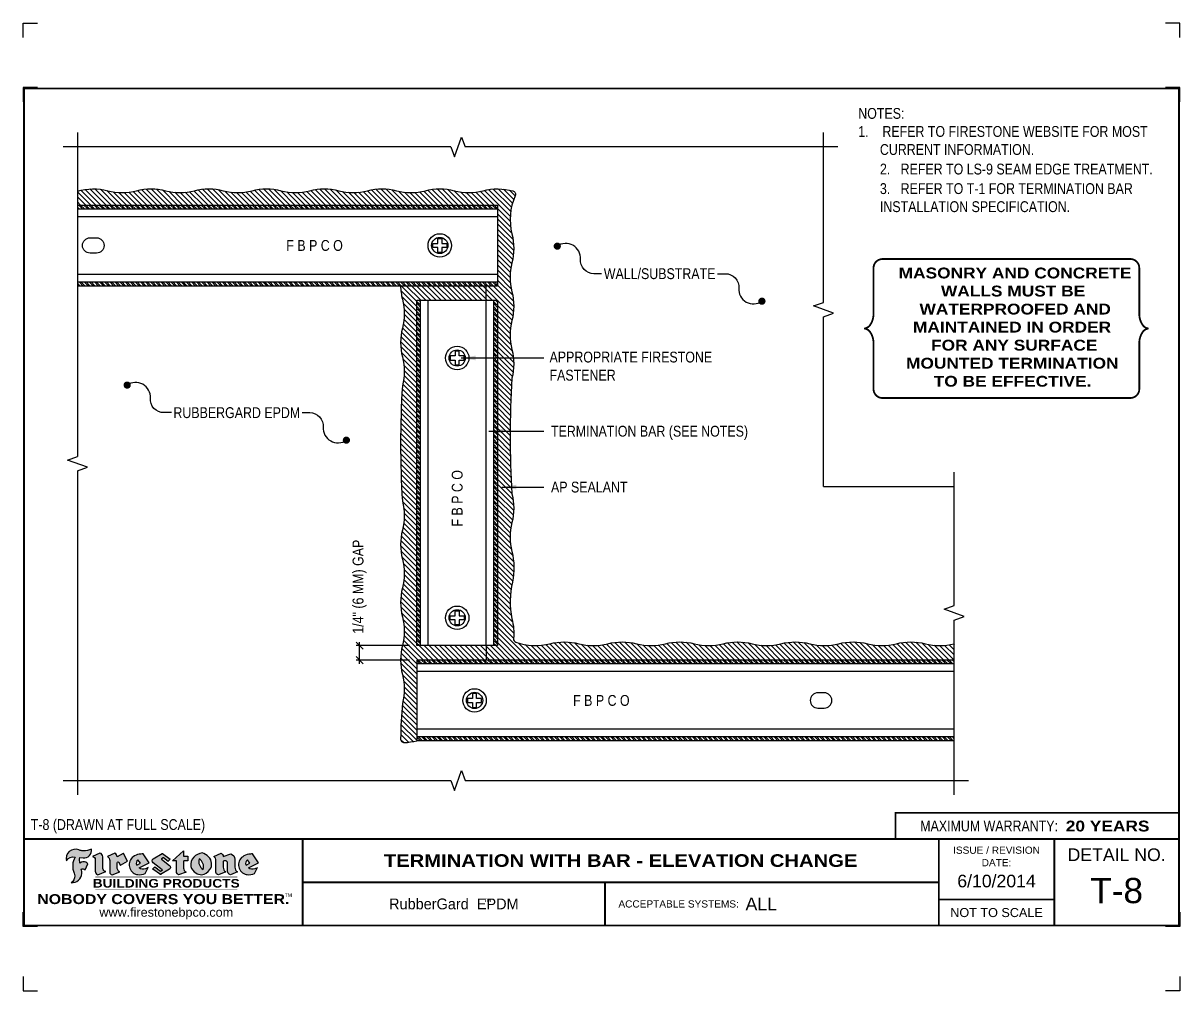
# Model space of a CAD drawing. Header units: inches. Extents: x 299.4 to 319.5, y -59.6 to -42.8.
import ezdxf
from ezdxf.enums import TextEntityAlignment as Align

# ---------------------------------------------------------------- set-up
doc = ezdxf.new("R2010")
doc.units = ezdxf.units.IN
doc.header["$MEASUREMENT"] = 0
doc.layers.get('0').update_dxf_attribs({"linetype": 'CONTINUOUS'})
doc.layers.get('DEFPOINTS').update_dxf_attribs({"linetype": 'CONTINUOUS'})
for name, color, linetype in [('FSBP-ACCESSORY-FIRESTONE', 7, 'CONTINUOUS'), ('FSBP-ANNO-NOTE', 7, 'CONTINUOUS'), ('FSBP-MEMBRANE', 7, 'CONTINUOUS'), ('FSBP-SEALANTS', 1, 'CONTINUOUS'), ('FSBP-TTLB', 7, 'CONTINUOUS'), ('FSBP-TTLB-BORDER', 7, 'CONTINUOUS'), ('FSBP-TTLB-TEXT', 7, 'CONTINUOUS')]:
    doc.layers.add(name, color=color, linetype=linetype)
doc.styles.add('FSBP_ARIAL', font='arial.ttf')
doc.styles.add('FSBP_ARIAL_BOLD', font='')
doc.styles.add('FSBP_ARIAL_NAR', font='ARIALN.TTF')
doc.styles.add('FSBP_BANKGOTHIC', font='bgothm.ttf')
doc.styles.get('FSBP_ARIAL_BOLD').set_extended_font_data('Arial Black')
doc.dimstyles.new('FSBP-DIM', dxfattribs={"dimtxt": 0.1875, "dimasz": 0.125, "dimexe": 0.0625, "dimexo": 0.125, "dimgap": 0.125, "dimtad": 0, "dimdec": 0, "dimzin": 1, "dimdsep": 46, "dimlunit": 4, "dimtxsty": 'FSBP_ARIAL_NAR', "dimblk": 'OBLIQUE', "dimcen": 0.09375, "dimdle": 0.0625, "dimclrd": 256, "dimclre": 256, "dimclrt": 256, "dimadec": 0, "dimazin": 0, "dimtfac": 1, "dimtdec": 0, "dimtmove": 1, "dimatfit": 3, "dimfxl": 1, "dimtolj": 1, "dimtzin": 0, "dimlwd": -1, "dimlwe": -1, "dimarcsym": 0})
doc.dimstyles.new('FSBP-LEADER', dxfattribs={"dimtxt": 0.1875, "dimasz": 0.25, "dimexe": 0.0625, "dimexo": 0.125, "dimgap": 0.125, "dimtad": 0, "dimtih": 1, "dimtoh": 1, "dimdec": 4, "dimzin": 0, "dimdsep": 46, "dimlunit": 4, "dimtxsty": 'FSBP_ARIAL_NAR', "dimcen": 0.09375, "dimclrd": 256, "dimclre": 256, "dimclrt": 256, "dimadec": 0, "dimazin": 0, "dimtfac": 1, "dimtdec": 4, "dimtofl": 0, "dimtmove": 0, "dimatfit": 3, "dimfxl": 1, "dimtolj": 1, "dimtzin": 0, "dimlwd": -1, "dimlwe": -1, "dimarcsym": 0})
pattern_1 = [(135, (-5.684341886080801e-14, -35.47051604416727), (-0.04419417382415922, -0.04419417382415922), []), (135, (-0.03125000000005684, -35.47051604416727), (-0.04419417382415922, -0.04419417382415922), [])]

# ---------------------------------------------------------------- blocks, each defined once
blk = doc.blocks.new('TTLB-EPDM_1')
at = {"layer": 'FSBP-TTLB-TEXT'}
h = blk.add_hatch(color=1, dxfattribs=at)
edge = h.paths.add_edge_path()
edge.add_arc((1.037309769669573, -0.1982514792917306), 0.1319107607348553, 264.0410451462098, 370.3106169565175)
edge.add_arc((1.027551646585694, 0.1214293576525799), 0.3273056962876235, 270.05058356628535, 295.23459397187514, ccw=False)
edge.add_arc((1.022801957313345, -0.06680179986895154), 0.1391656561713503, 249.3281275763668, 272.0749124149863, ccw=False)
edge.add_line((0.9736743133014443, -0.1970076156048179), (0.9474927838574558, -0.1852745150568325))
edge.add_arc((0.8939498971398288, -0.3394262635682071), 0.1631857907024099, 70.84590087378872, 194.3325259843273)
edge.add_arc((0.8444260109029493, -0.4259936440910768), 0.1179914261095279, 70.96950098067128, 156.9641407594482, ccw=False)
edge.add_arc((1.153141409296894, -0.4684497516079468), 0.3110405457095052, 150.3231137483159, 203.2084295854517)
edge.add_arc((0.7562495500622943, -0.6412608153899899), 0.1218587156617311, 0.8849157075190988, 24.34668939894999, ccw=False)
edge.add_arc((0.7493781665697374, -0.6475258110744375), 0.1289731377238325, -58.36655102076742, 3.6216782311386737, ccw=False)
edge.add_arc((0.8256699029544474, -0.5792158350996106), 0.1783301886510354, 267.2205474105585, 354.1381621173521)
edge.add_arc((0.7903121048625305, -0.6011409294291745), 0.212787892960859, 0.9996158580669322, 21.00503380861244)
edge.add_arc((1.01880712263941, -0.5666691048185161), 0.05136395668415847, 40.82117713173261, 125.52727787225791, ccw=False)
edge.add_line((1.057676976260041, -0.5330924682126437), (1.102776947655911, -0.4308018311949837))
edge.add_arc((1.040858222524664, -0.4699705673995949), 0.07326744446031509, 32.31675181867256, 66.31481236598174)
edge.add_arc((1.032262518825329, -0.5063316993097662), 0.1102246948011782, 69.8179132332389, 125.254734720681)
edge.add_arc((1.127708877207287, -0.368959353531244), 0.1659710644737306, 164.1569669952081, 196.5811013160487, ccw=False)
edge.add_line((0.9680425188342383, -0.3236487780942383), (1.023615334387159, -0.3294494641845773))
h = blk.add_hatch(color=1, dxfattribs=at)
edge = h.paths.add_edge_path()
edge.add_line((1.275239419159561, -0.6223407783464694), (1.415345367376062, -0.5660418822574371))
edge.add_arc((1.421019305783958, -0.5090099247487757), 0.05731350411836949, 181.9717871001989, 264.31851000495806, ccw=False)
edge.add_line((1.363739737527226, -0.5109819325197265), (1.363412352251203, -0.3102363679013962))
edge.add_arc((1.294263659668751, -0.3103491388303989), 0.06914878453844908, 0.0934405599591014, 72.42834396969012)
edge.add_line((1.315139561173908, -0.2444268274366692), (1.186839444240604, -0.3024209471341379))
edge.add_arc((1.175246268095289, -0.3585110609420917), 0.05727567197445628, -0.017399788185912257, 78.322067691347, ccw=False)
edge.add_line((1.232521937428658, -0.3585284546236807), (1.232574268422297, -0.555126496687123))
edge.add_arc((1.305699496415486, -0.5558575689677219), 0.07312888236350451, 179.4272023230205, 245.3845503102953)
h = blk.add_hatch(color=1, dxfattribs=at)
edge = h.paths.add_edge_path()
edge.add_line((1.792026821926584, -0.3839679064720229), (1.722158956877934, -0.2518542302253621))
edge.add_arc((1.720119655279638, -0.2529327078887852), 0.002306916790721817, 27.87197133405656, 117.3766794470751)
edge.add_line((1.719058846382097, -0.250884159729182), (1.610638460368705, -0.3070279753467702))
edge.add_arc((1.547088841662962, -0.3061026658494403), 0.06355635479880145, 359.165808011073, 425.8793658831422)
edge.add_line((1.573061729235633, -0.2480956029480268), (1.446879247402876, -0.3051325108639702))
edge.add_arc((1.407812067100189, -0.370357133046621), 0.07602957263902092, -3.441403975725109, 59.07992244284969, ccw=False)
edge.add_line((1.483704536400296, -0.3749210150788969), (1.483704536400296, -0.5723838140635706))
edge.add_arc((1.54053746518044, -0.568254406115083), 0.05698275005415228, 184.1557352478595, 255.3066498366543)
edge.add_line((1.526084036778343, -0.6233736605654059), (1.657291340682093, -0.570650514527486))
edge.add_arc((1.688298576827198, -0.5021390388423987), 0.0752015358480571, 207.5160880841914, 245.649226723163, ccw=False)
edge.add_arc((1.721050197024907, -0.4914488168456328), 0.1093332836229113, 179.4823365255141, 204.5537900001094, ccw=False)
edge.add_line((1.611721375809452, -0.4904610114968335), (1.611721375809452, -0.4126404716788983))
edge.add_arc((1.628589765097195, -0.414159299036043), 0.01693662875851176, 28.356188110622725, 174.8549701683585, ccw=False)
edge.add_arc((1.627340435522395, -0.4197189881350504), 0.02111886817708033, 22.216893572439517, 40.10213956426492, ccw=False)
edge.add_line((1.646891420738257, -0.4117336534413738), (1.666638796144639, -0.4549750258192233))
edge.add_arc((1.668737246926742, -0.4540167099035481), 0.002306916790685496, 204.545128184284, 299.6323508190091)
edge.add_line((1.669877862091766, -0.4560219186518992), (1.791128135493295, -0.3870515928837648))
edge.add_line((1.791128135493295, -0.3870515928837648), (1.792026821926584, -0.3839679064720229))
h = blk.add_hatch(color=1, dxfattribs=at)
h.paths.add_polyline_path([(2.063388732080512, -0.2583237030618903, 0.02524281661523788), (2.025024361750752, -0.2610532129309178, 0.1213611957758757), (1.901773912052249, -0.3008158885520373, 0.6151668103976068), (1.93274136141747, -0.6099060679591872, 0.05306812109568645), (1.967936229862175, -0.617865745600497, 0.1150932231766138), (2.099126721549737, -0.5994933789882708), (2.151195569562105, -0.4944891916583316, -0.08755405562188731), (2.104230609512001, -0.5187113292177372, -0.265591761123442), (1.992692314386659, -0.5010701623316862), (2.165347897647223, -0.4141184325909109, 0.4518949533370738), (2.166222728871162, -0.4107679608846269)])
h.paths.add_polyline_path([(2.014217313945437, -0.4188965037300676), (1.951113654018855, -0.4515330109460507, -0.3720533890450154), (1.973177450672722, -0.3607130665457561)], flags=16)
h = blk.add_hatch(color=1, dxfattribs=at)
edge = h.paths.add_edge_path()
edge.add_arc((2.260407392426802, -0.3775796671688782), 0.04152450223225729, 123.20805433950699, 232.2027298779723, ccw=False)
edge.add_line((2.237665217914071, -0.3428366421988329), (2.393535971665983, -0.2540943745380986))
edge.add_arc((2.394677353533142, -0.2560991469722482), 0.002306916790741334, 55.64644466176611, 119.65426054492559, ccw=False)
edge.add_line((2.395979141996861, -0.2541946229174954), (2.531809646140459, -0.3470380726374032))
edge.add_arc((2.530468902927946, -0.3489153772789875), 0.002306916790700397, -42.731101238422525, 54.4661353739603, ccw=False)
edge.add_line((2.532163440279987, -0.3504807552658491), (2.498457913851155, -0.3869673252714421))
edge.add_arc((2.496763376499139, -0.3854019472845934), 0.002306916790672934, 233.7527076894875, 317.26889876138785, ccw=False)
edge.add_line((2.495399362263356, -0.38726241234572), (2.413849913492982, -0.3274738082119626))
edge.add_arc((2.412485899257181, -0.3293342732731342), 0.002306916790720064, 53.75270768979358, 124.4135619297835)
edge.add_line((2.41118211687575, -0.3274311136421062), (2.382933981293377, -0.346782838468144))
edge.add_arc((2.38423776367478, -0.3486859980991606), 0.002306916790694898, 124.4135619293799, 231.8459020253626)
edge.add_line((2.382812599816248, -0.3505000469010184), (2.519899969301207, -0.4581994452042721))
edge.add_arc((2.494247019847682, -0.4908523236374461), 0.04152450223225742, -55.21225898295222, 51.84590202520428, ccw=False)
edge.add_line((2.517938320565804, -0.5249552055672808), (2.364434947484597, -0.6179520922513717))
edge.add_arc((2.36323960192349, -0.6159790200102006), 0.002306916790726996, 233.2955624372927, 301.20872157023314, ccw=False)
edge.add_line((2.361860787187538, -0.6178285429225383), (2.231266621301074, -0.5204709167214361))
edge.add_arc((2.232647938930649, -0.5186232623475259), 0.002306916790697672, 135.5134179846393, 233.21798691998708, ccw=False)
edge.add_line((2.231002150870836, -0.5170067083764565), (2.262839375599356, -0.4845937328397696))
edge.add_arc((2.264485163659225, -0.4862102868108537), 0.002306916790748497, 53.0352839999411, 135.513417985369, ccw=False)
edge.add_line((2.265872365996302, -0.4843670465239001), (2.361834678328762, -0.5565872257804898))
edge.add_arc((2.363221880665761, -0.5547439854936304), 0.002306916790627066, 233.0352840000685, 302.2362632414394)
edge.add_line((2.36445241715569, -0.5566953042850713), (2.39428499383348, -0.5378823484768844))
edge.add_arc((2.393054457343549, -0.5359310296853765), 0.002306916790685166, 302.2362632406177, 412.2027298768422)
edge.add_line((2.394468296066179, -0.5341081404551886), (2.234958295420142, -0.4103916733127022))
h = blk.add_hatch(color=1, dxfattribs=at)
edge = h.paths.add_edge_path()
edge.add_line((2.763460561272041, -0.2072496393923444), (2.763460561272041, -0.2969520779963801))
edge.add_arc((2.765767478062699, -0.2969520779963943), 0.00230691679065842, 179.9999999996471, 269.9999999996471)
edge.add_line((2.765767478062685, -0.2992589947870528), (2.835417693520355, -0.2992589947870528))
edge.add_arc((2.835417693520355, -0.3015659115777538), 0.002306916790701052, 0, 90, ccw=False)
edge.add_line((2.837724610311056, -0.3015659115777538), (2.837724610311056, -0.3790761307453892))
edge.add_arc((2.83541769352037, -0.3790761307453749), 0.002306916790686842, 269.99999999964706, 359.99999999964706, ccw=False)
edge.add_line((2.835417693520355, -0.3813830475360618), (2.765767478062685, -0.3813830475360618))
edge.add_arc((2.765767478062699, -0.3836899643267202), 0.00230691679065842, 90.00000000035294, 180.0000000003529)
edge.add_line((2.763460561272041, -0.3836899643267344), (2.763460561272041, -0.5033995910642801))
edge.add_arc((2.836735953378943, -0.5071368822038516), 0.07337063740681413, 177.0802527808789, 245.3249543133826)
edge.add_line((2.806105814540615, -0.5738080530967267), (2.674529557384915, -0.6226036013049594))
edge.add_arc((2.708610405062069, -0.564298408791804), 0.06753517344606039, 177.0345319916277, 239.6926428024901, ccw=False)
edge.add_line((2.641165668230087, -0.560804539009709), (2.641165668230087, -0.3836899643267344))
edge.add_arc((2.638858751439429, -0.3836899643267202), 0.00230691679065842, 359.9999999996471, 449.999999999647)
edge.add_line((2.638858751439443, -0.3813830475360618), (2.572857950769389, -0.3813830475360618))
edge.add_line((2.572857950769389, -0.3813830475360618), (2.763460561272041, -0.2072496393923444))
h = blk.add_hatch(color=1, dxfattribs=at)
edge = h.paths.add_edge_path(flags=16)
edge.add_arc((2.940363509127394, -0.4847985213681437), 0.1684614578629418, 344.5558804047865, 417.0140046669545)
edge.add_arc((3.194458079644619, -0.3883534532477785), 0.1684614578629414, 164.5558804047864, 237.0140046669546)
edge = h.paths.add_edge_path()
edge.add_arc((3.069375116502199, -0.4399344555144872), 0.1828726885096673, 136.0914512150047, 191.213418978326)
edge.add_arc((3.064939550433406, -0.4318234379590333), 0.1803148804748503, 194.0167254156723, 240.6663730831859)
edge.add_arc((3.098047041778981, -0.3845058757092554), 0.2378525180183701, 239.2975390661776, 264.2889872773176)
edge.add_arc((3.04884478212623, -0.4190232383793012), 0.203760689247156, 277.1986764832036, 326.503572961274)
edge.add_arc((3.077739326803546, -0.4341046616465112), 0.171374865791709, 325.3768876809902, 406.3828327799087)
edge.add_arc((3.011839488065919, -0.4896144380417797), 0.2571945645850002, 44.28462553519766, 73.82901434867304)
edge.add_arc((3.117152499586992, -0.4983433120546693), 0.2579560664039132, 97.50292863483666, 134.1039137579027)
h = blk.add_hatch(color=1, dxfattribs=at)
edge = h.paths.add_edge_path()
edge.add_line((3.322690228557462, -0.5721896537377091), (3.322690228557462, -0.3749210150788969))
edge.add_arc((3.246797759257384, -0.3703571330465745), 0.076029572638996, 356.5585960242387, 419.0799224428129)
edge.add_line((3.285864939560099, -0.3051325108639702), (3.412047421392799, -0.2480956029480268))
edge.add_arc((3.386074533820159, -0.3061026658494941), 0.06355635479883807, 0.3962622833877276, 65.87936588318718, ccw=False)
edge.add_line((3.449629368605429, -0.3056631084210863), (3.580526418688805, -0.2593848434574539))
edge.add_arc((3.555744121700958, -0.3530904070730321), 0.09692726601172152, 2.366977007666776, 75.18615851992018, ccw=False)
edge.add_line((3.652588689330287, -0.3490873311063041), (3.652588689330287, -0.4883770011386872))
edge.add_arc((3.761877549389556, -0.4914934052703811), 0.1093332836229047, 178.3666365323574, 204.5537900000422)
edge.add_arc((3.729125929191727, -0.5021836272670953), 0.07520153584796169, 207.5160880841711, 245.2240541443093)
edge.add_line((3.697611150971852, -0.5704631245385627), (3.572585913552643, -0.6207021253773775))
edge.add_arc((3.59534718600759, -0.5526356419907701), 0.07177131519198746, 180.3328587115751, 251.51018566665869, ccw=False)
edge.add_line((3.523577081955409, -0.5530525936986663), (3.523577081955409, -0.4153032515383615))
edge.add_arc((3.486319529276879, -0.4148773504126441), 0.0372599868942854, 359.3450650296066, 449.0500281941028)
edge.add_arc((3.482769874121713, -0.4419622099033496), 0.06447454900600783, 86.29402372314017, 119.8211331593848)
edge.add_line((3.450707067966732, -0.3860252459975726), (3.450707067966732, -0.4904610114968335))
edge.add_arc((3.560035889182251, -0.491448816845647), 0.1093332836229751, 179.4823365255069, 204.5537900001023)
edge.add_arc((3.527284268984408, -0.5021390388424952), 0.07520153584796385, 207.5160880841699, 245.6492267231416)
edge.add_line((3.496277032839316, -0.570650514527486), (3.365069728935509, -0.6233736605654059))
edge.add_arc((3.37950248606194, -0.5682868177318081), 0.05694615642555727, 183.9298782390169, 255.318496325343, ccw=False)
h = blk.add_hatch(color=1, dxfattribs=at)
h.paths.add_polyline_path([(3.957695472291277, -0.2583237030618903, 0.02524281661523822), (3.919331101961575, -0.2610532129309178, 0.1085638477195505), (3.807890832595604, -0.2939221658134414, 0.6425897848490651), (3.827048101628293, -0.6099060679591872, 0.05306812109569052), (3.862242970072884, -0.617865745600497, 0.1150932231766133), (3.993433461760503, -0.5994933789882708), (4.045502309772871, -0.4944891916583316, -0.08755405562189084), (3.998537349722767, -0.5187113292177372, -0.2655917611234366), (3.886999054597368, -0.5010701623316862), (4.059654637857989, -0.4141184325909109, 0.4518949533370731), (4.060529469081928, -0.4107679608846269)])
h.paths.add_polyline_path([(3.90852405415626, -0.4188965037300676), (3.845420394229677, -0.4515330109460507, -0.3720533890450147), (3.867484190883488, -0.3607130665457561)], flags=16)
at = {"layer": 'DEFPOINTS', "linetype": 'Continuous', "ltscale": 1.75}
for points in [[(-0.015625, 13.88083333333333), (-0.015625, 14.13083333333333), (0.234375, 14.13083333333333)], [(20.01562500000003, 13.88083333333333), (20.01562500000003, 14.13083333333333), (19.76562500000003, 14.13083333333333)], [(-0.015625, -2.380833333333342), (-0.015625, -2.630833333333342), (0.234375, -2.630833333333342)], [(20.01562500000003, -2.380833333333342), (20.01562500000003, -2.630833333333342), (19.76562500000003, -2.630833333333342)]]:
    blk.add_lwpolyline(points, dxfattribs=at)
at = {"layer": 'DEFPOINTS', "color": 1}
for points in [[(0.234375, 13.015625), (-0.015625, 13.015625), (-0.015625, 12.765625)], [(20.015625, 12.765625), (20.015625, 13.015625), (19.765625, 13.015625)], [(0.234375, -1.515625), (-0.015625, -1.515625), (-0.015625, -1.265625)], [(20.015625, -1.265625), (20.015625, -1.515625), (19.765625, -1.515625)]]:
    blk.add_lwpolyline(points, dxfattribs=at)
at = {"layer": 'FSBP-TTLB', "const_width": 0.03125}
blk.add_lwpolyline([(15.09028770518938, 0), (20, 0), (20, 0.4512598240669945), (15.09028770518938, 0.4512598240669945)], close=True, dxfattribs=at)
for points in [[(0, 0), (0, -1.5), (20, -1.5), (20, 0), (0, 0)], [(4.825208527206769, 0), (4.825208527206769, -0.75)], [(15.84028770518938, 0), (15.84028770518938, -1.5)], [(17.84110496735593, 0), (17.84110496735593, -1.5)], [(20, 0), (20, -1.5)], [(4.825208527206769, -0.75), (15.84028770518938, -0.75)], [(4.825208527206769, -0.75), (4.825208527206769, -1.5)], [(15.84028770518938, -1.048740175933006), (17.84110496735593, -1.048740175933006)]]:
    blk.add_lwpolyline(points, dxfattribs=at)
at = {"layer": 'FSBP-TTLB-BORDER', "const_width": 0.03125}
blk.add_lwpolyline([(20, 0), (20, 13), (0, 13), (0, 0)], dxfattribs=at)
at = {"layer": 'FSBP-TTLB-TEXT', "color": 1}
blk.add_line((0.7358432058323388, -0.379822754145593), (0.7358432058323388, -0.379822754145593), dxfattribs=at)
for points in [[(1.023615323725323, -0.3294494630716969, 0.5000510906601082), (1.167090420776901, -0.1746414942047778, -0.1103304102359608), (1.027840608309816, -0.2058762110801382, -0.09957876667165425), (0.9736743133014443, -0.1970076156048179), (0.9474927838574558, -0.1852745150568325, 0.5978159689075124), (0.7358432058323388, -0.379822754145593, -0.3938834584182213), (0.8828996422548698, -0.3144510229727047, 0.2349406564350952), (0.86727108227484, -0.5910237178633082, -0.1027304183841549), (0.8780937320133262, -0.6393788197974146, -0.2772692352614086), (0.8170223912655956, -0.7573362346216896, 0.3985429150902959), (1.003067614090241, -0.5974286950643517, 0.0875124847930418), (0.9889600163401155, -0.5248671157293501, -0.3874031597924062), (1.057676976260041, -0.5330924682126437), (1.102776947655911, -0.4308018311949837, 0.1494423498871741), (1.07029056398062, -0.4028746979725923, 0.2467195073738216), (0.9686394281704906, -0.4163228904100862, -0.1424285161541127), (0.9680425188342383, -0.3236487780942383), (1.023615334387159, -0.3294494641845773)], [(2.166222728871162, -0.4107679608846269), (2.063388732080512, -0.2583237030618903, 0.02524281661523788), (2.025024361750752, -0.2610532129309178, 0.1085638477195265), (1.913584092384895, -0.2939221658134414, 0.6425897848491228), (1.93274136141747, -0.6099060679591872, 0.05306812109568648), (1.967936229862175, -0.617865745600497, 0.1150932231766137), (2.099126721549737, -0.5994933789882708), (2.151195569562105, -0.4944891916583316, -0.0875540556218873), (2.104230609512001, -0.5187113292177372, -0.2655917611234418), (1.992692314386659, -0.5010701623316862), (2.165347897647223, -0.4141184325909109)], [(2.763460561272041, -0.2072496393923444), (2.763460561272041, -0.2969520779963801, 0.4142135623730958), (2.765767478062685, -0.2992589947870528), (2.835417693520355, -0.2992589947870528, -0.414213562373095), (2.837724610311056, -0.3015659115777538), (2.837724610311056, -0.3790761307453892, -0.4142135623730938), (2.835417693520355, -0.3813830475360618), (2.765767478062685, -0.3813830475360618, 0.4142135623730958), (2.763460561272041, -0.3836899643267344), (2.763460561272041, -0.5033995910642801, 0.3068985753588853), (2.806105814540615, -0.5738080530967267), (2.674529557384915, -0.6226036013049594, -0.2804194150632976), (2.641165668230087, -0.560804539009709), (2.641165668230087, -0.3836899643267344, 0.414213562373095), (2.638858751439443, -0.3813830475360618), (2.572857950769389, -0.3813830475360618), (2.763460561272041, -0.2072496393923444)], [(4.060529469081928, -0.4107679608846269), (3.957695472291277, -0.2583237030618903, 0.02524281661523788), (3.919331101961575, -0.2610532129309178, 0.1085638477195265), (3.807890832595604, -0.2939221658134414, 0.6425897848491228), (3.827048101628293, -0.6099060679591872, 0.05306812109568648), (3.862242970072884, -0.617865745600497, 0.1150932231766137), (3.993433461760503, -0.5994933789882708), (4.045502309772871, -0.4944891916583316, -0.0875540556218873), (3.998537349722767, -0.5187113292177372, -0.2655917611234418), (3.886999054597368, -0.5010701623316862), (4.059654637857989, -0.4141184325909109)], [(4.059654637857989, -0.4141184325909109, 0.4518949533370731), (4.060529469081928, -0.4107679608846269, 0.4518949533370731)]]:
    blk.add_lwpolyline(points, format="xyb", dxfattribs=at)
for points in [[(1.275239419159561, -0.6223407783464694), (1.415345367376062, -0.5660418822574371, -0.3756100036733062), (1.363739737527226, -0.5109819325197265), (1.363412352251203, -0.3102363679013962, 0.3265360292958048), (1.315139561173908, -0.2444268274366692), (1.186839444240604, -0.3024209471341379, -0.3557863980845349), (1.232521937428658, -0.3585284546236807), (1.232574268422297, -0.555126496687123, 0.2960110723418457)], [(1.792026821926584, -0.3839679064720229), (1.722158956877934, -0.2518542302253621, 0.4116839150163434), (1.719058846382097, -0.250884159729182), (1.610638460368705, -0.3070279753467702, 0.2996033003794034), (1.573061729235633, -0.2480956029480268), (1.446879247402876, -0.3051325108639702, -0.2797757560995365), (1.483704536400296, -0.3749210150788969), (1.483704536400296, -0.5723838140635706, 0.320828638474519), (1.526084036778343, -0.6233736605654059), (1.657291340682093, -0.570650514527486, -0.1679398621276611), (1.621603752698661, -0.5368819723450571, -0.1098333365370753), (1.611721375809452, -0.4904610114968335), (1.611721375809452, -0.4126404716788983, -0.743334502655012), (1.64349420176768, -0.4061152228778298, -0.07819791644735608), (1.646891420738257, -0.4117336534413738), (1.666638796144639, -0.4549750258192233, 0.4404648714563479), (1.669877862091766, -0.4560219186518992), (1.791128135493295, -0.3870515928837648)], [(1.951113654018855, -0.4515330109460507), (2.014217313945437, -0.4188965037300676), (1.973177450672722, -0.3607130665457561, 0.3720533890450154)], [(2.234958295420142, -0.4103916733127022, -0.5150044486718882), (2.237665217914071, -0.3428366421988329), (2.393535971665983, -0.2540943745380986, -0.2867822934100265), (2.395979141996861, -0.2541946229174954), (2.531809646140459, -0.3470380726374032, -0.4515027974650387), (2.532163440279987, -0.3504807552658491), (2.498457913851155, -0.3869673252714421, -0.3814439164929681), (2.495399362263356, -0.38726241234572), (2.413849913492982, -0.3274738082119626, 0.3184718635035665), (2.41118211687575, -0.3274311136421062), (2.382933981293377, -0.346782838468144, 0.5064094529656681), (2.382812599816248, -0.3505000469010184), (2.519899969301207, -0.4581994452042721, -0.5043597839115849), (2.517938320565804, -0.5249552055672808), (2.364434947484597, -0.6179520922513717, -0.3053163970316367), (2.361860787187538, -0.6178285429225383), (2.231266621301074, -0.5204709167214361, -0.4541703869768119), (2.231002150870836, -0.5170067083764565), (2.262839375599356, -0.4845937328397696, -0.3762644290664977), (2.265872365996302, -0.4843670465239001), (2.361834678328762, -0.5565872257804898, 0.3114700032088108), (2.36445241715569, -0.5566953042850713), (2.39428499383348, -0.5378823484768844, 0.520381097387146), (2.394468296066179, -0.5341081404551886)], [(2.937624918725987, -0.3131105398334029, 0.2452625673097023), (2.889993533867141, -0.4754966266250307, 0.2064059665179019), (2.976604338974084, -0.5890186876871866, 0.1094800500670344), (3.074378098474654, -0.6211778035979165, 0.2185147641853038), (3.218764944843201, -0.5314757029352819, 0.3689489483072479), (3.195959963110113, -0.3100352223135445, 0.1296305888694145), (3.0834694040758, -0.242595816912754, 0.1610736375384317)], [(3.10274193015772, -0.5296595419651595, 0.3271311138286319), (3.032079658614293, -0.3434924326507627, 0.3271311138286322)], [(3.322690228557462, -0.5721896537377091), (3.322690228557462, -0.3749210150788969, 0.2797757560995341), (3.285864939560099, -0.3051325108639702), (3.412047421392799, -0.2480956029480268, -0.2937618496109166), (3.449629368605429, -0.3056631084210863), (3.580526418688805, -0.2593848434574539, -0.3288760160581939), (3.652588689330287, -0.3490873311063041), (3.652588689330287, -0.4883770011386872, 0.114762897203527), (3.662431105063263, -0.536926560769686, 0.166032965990522), (3.697611150971852, -0.5704631245385627), (3.572585913552643, -0.6207021253773775, -0.3209557512194564), (3.523577081955409, -0.5530525936986663), (3.523577081955409, -0.4153032515383615, 0.4127061514896111), (3.48693727661589, -0.3776224848030694, 0.1473421876160361), (3.450707067966732, -0.3860252459975726), (3.450707067966732, -0.4904610114968335, 0.1098333365370753), (3.460589444855941, -0.5368819723450855, 0.1679398621276611), (3.496277032839316, -0.570650514527486), (3.365069728935509, -0.6233736605654059, -0.3219729545308964), (3.322690228557462, -0.5721896537377091, 29.1476284739)], [(3.845420394229677, -0.4515330109460507), (3.90852405415626, -0.4188965037300676), (3.867484190883488, -0.3607130665457561, 0.3720533890450154)]]:
    blk.add_lwpolyline(points, format="xyb", close=True, dxfattribs=at)
at = {"layer": 'FSBP-TTLB-TEXT'}
for points, const_width in [([(1.233926579809207, -0.6584455781731435), (3.691229482685259, -0.6584455781731577)], 0.0078125), ([(10.06152282927678, -0.75), (10.06152282927678, -1.5)], 0.03125), ([(1.233926579809207, -0.8761560960495984), (3.691229482685259, -0.8761560960495842)], 0.0078125)]:
    blk.add_lwpolyline(points, dxfattribs=dict(at, const_width=const_width))
at = {"layer": 'FSBP-TTLB-TEXT', "color": 1}
for centre, start, end in [((1.789987520328282, -0.3850463841354355), 299.6323508193319, 27.87197133380463), ((2.164310260790558, -0.412058050385383), 296.7304547840455, 34.00233684987403)]:
    blk.add_arc(centre, 0.00230691679068068, start, end, dxfattribs=at)
at = {"layer": 'FSBP-TTLB-TEXT', "style": 'FSBP_ARIAL_NAR'}
blk.add_text('MAXIMUM WARRANTY:', height=0.1875, dxfattribs=at).set_placement((17.90516569312837, 0.2256299120335257), align=Align.MIDDLE_RIGHT)
at = {"layer": 'FSBP-TTLB-TEXT'}
for s, height, style, p in [('ISSUE / REVISION', 0.125, 'FSBP_ARIAL', (16.84069633627263, -0.1938496373466023)), ('DETAIL NO.', 0.21875, 'FSBP_ARIAL', (18.92055248367797, -0.2724398367368792)), ('DATE:', 0.125, 'FSBP_ARIAL', (16.84069633627263, -0.409973105348854)), ('www.firestonebpco.com', 0.15625, 'FSBP_ARIAL', (2.462578031247233, -1.268657306740124)), ('RubberGard  EPDM', 0.1875, 'FSBP_BANKGOTHIC', (7.443365678241776, -1.125)), ('TM', 0.0625, 'FSBP_BANKGOTHIC', (8.023397742165457, -1.062518816683806)), ('NOT TO SCALE', 0.15625, 'FSBP_ARIAL', (16.84069633627263, -1.274370087966503))]:
    blk.add_text(s, height=height, dxfattribs=dict(at, style=style)).set_placement(p, align=Align.MIDDLE_CENTER)
at = {"layer": 'FSBP-TTLB-TEXT', "lineweight": 18, "style": 'FSBP_ARIAL_BOLD'}
blk.add_text('BUILDING PRODUCTS', height=0.1484375, dxfattribs=at).set_placement((2.462578031247233, -0.7673008371113639), align=Align.MIDDLE_CENTER)
at = {"layer": 'FSBP-TTLB-TEXT', "color": 1}
for s, height, style, p in [('NOBODY COVERS YOU BETTER.', 0.171875, 'FSBP_ARIAL_BOLD', (2.412604263603384, -1.041650450587369)), ('TM', 0.0625, 'FSBP_BANKGOTHIC', (4.576671173373001, -0.9725745042934193))]:
    blk.add_text(s, height=height, dxfattribs=dict(at, style=style)).set_placement(p, align=Align.MIDDLE_CENTER)
at = {"layer": 'FSBP-TTLB-TEXT', "style": 'FSBP_ARIAL'}
blk.add_text('ACCEPTABLE SYSTEMS:', height=0.125, dxfattribs=at).set_placement((10.29281281591562, -1.125), align=Align.MIDDLE_LEFT)
at = {"layer": 'FSBP-TTLB-TEXT'}
for tag, height, style, p in [('MAXIMUM_WARRANTY', 0.1875, 'FSBP_ARIAL_BOLD', (18.03987100774941, 0.2240244307510579)), ('ACCPT_SYSTEMS', 0.21875, 'FSBP_ARIAL', (12.49438170418193, -1.125))]:
    blk.add_attdef(tag, text='', height=height, dxfattribs=dict(at, style=style)).set_placement(p, align=Align.MIDDLE_LEFT)
for tag, height, style, p in [('DETAIL_DESCP_LINE_1', 0.21875, 'FSBP_ARIAL_BOLD', (10.33118450231211, -0.3736318192489421)), ('ISSUE_REV_DATE', 0.21875, 'FSBP_ARIAL', (16.84069633627263, -0.7282559425942452)), ('DETAIL_NUMBER', 0.4375, 'FSBP_ARIAL', (18.91941590748775, -0.8931630692489421))]:
    blk.add_attdef(tag, text='', height=height, dxfattribs=dict(at, style=style)).set_placement(p, align=Align.MIDDLE_CENTER)
blk = doc.blocks.new('_OBLIQUE')
at = {"color": 0, "linetype": 'ByBlock'}
blk.add_line((-0.5, -0.5), (0.5, 0.5), dxfattribs=at)
blk = doc.blocks.new('*D3')
at = {"layer": 'DEFPOINTS', "color": 0, "transparency": 16777216}
for p in [(305.2748295911927, -53.62870200548777), (306.264548650033, -53.62870200548777), (306.264548650033, -53.87870200548777)]:
    blk.add_point(p, dxfattribs=at)
at = {"layer": 'FSBP-ANNO-NOTE', "transparency": 16777216}
for p, q in [((306.139548650033, -53.62870200548777), (305.2123295911927, -53.62870200548777)), ((305.2748295911927, -53.94120200548777), (305.2748295911927, -53.56620200548777)), ((306.139548650033, -53.87870200548777), (305.2123295911927, -53.87870200548777))]:
    blk.add_line(p, q, dxfattribs=at)
at = {"layer": 'FSBP-ANNO-NOTE', "transparency": 16777216, "xscale": 0.125, "yscale": 0.125, "zscale": 0.125}
for p, rotation in [((305.2748295911927, -53.62870200548777), 90), ((305.2748295911927, -53.87870200548777), 270)]:
    blk.add_blockref('_OBLIQUE', p, dxfattribs=dict(at, rotation=rotation))
at = {"layer": 'FSBP-ANNO-NOTE', "transparency": 16777216, "insert": (305.2748295911927, -52.60815356645053), "char_height": 0.1875, "attachment_point": 5, "rotation": 90, "style": 'FSBP_ARIAL_NAR'}
blk.add_mtext('\\A1;1/4" (6 MM) GAP', dxfattribs=at)

msp = doc.modelspace()

# ---------------------------------------------------------------- hatches: boundary and pattern name
at = {"layer": 'FSBP-ACCESSORY-FIRESTONE'}
h = msp.add_hatch(dxfattribs=at)
h.set_pattern_fill('STEEL', color=256, scale=0.5, angle=90, style=0)
h.set_pattern_definition(pattern_1)
h.paths.add_polyline_path([(307.6622962144504, -45.99849393778457), (300.3874437179392, -45.99849393778457), (300.3874437179392, -46.06478519852077), (307.6622962144505, -46.06478519852077)])
h.paths.add_polyline_path([(307.6622962144504, -47.32995024146571), (300.3874437179392, -47.32995024146577), (300.3874437179392, -47.39624150220202), (307.6622962144504, -47.39624150220202)])
h = msp.add_hatch(dxfattribs=at)
h.set_pattern_fill('STEEL', color=256, scale=0.5, angle=90, style=0)
h.set_pattern_definition(pattern_1)
h.paths.add_polyline_path([(307.5960049537142, -53.6287020054878), (307.6622962144504, -53.6287020054878), (307.6622962144505, -47.64624150220202), (307.5960049537142, -47.64624150220202)])
h.paths.add_polyline_path([(306.264548650033, -53.6287020054878), (306.3308399107692, -53.6287020054878), (306.3308399107693, -47.64624150220202), (306.264548650033, -47.64624150220202)])
h = msp.add_hatch(dxfattribs=at)
h.set_pattern_fill('STEEL', color=256, scale=0.5, angle=90, style=0)
h.set_pattern_definition(pattern_1)
h.paths.add_polyline_path([(315.5698961580439, -53.87870200548774), (306.264548650033, -53.8787020054878), (306.264548650033, -53.94499326622399), (315.5698961580439, -53.94499326622399)])
h.paths.add_polyline_path([(315.5698961580439, -55.21015830916893), (306.264548650033, -55.21015830916893), (306.2645486500329, -55.27644956990524), (315.5698961580439, -55.27644956990524)])
at = {"layer": 'FSBP-SEALANTS'}
h = msp.add_hatch(dxfattribs=at)
h.set_pattern_fill('ANSI31', color=256, scale=0.5, angle=90, style=0)
h.set_pattern_definition([(135, (-5.684341886080801e-14, -35.47051604416727), (-0.04419417382415922, -0.04419417382415922), [])])
h.paths.add_polyline_path([(307.9122962144504, -47.49849393778471, -0.1249999999998563), (307.9122962144504, -46.99849393778471, 0.1249999999998542), (307.9122962144504, -46.49849393778469, -0.1677686449348165), (307.9677370625989, -45.83791449096703, 0.459663401089733), (307.9268522557987, -45.75230571105659, 0.1287635087226395), (307.4122962144504, -45.74849393778454, -0.1249999999998636), (306.9122962144504, -45.74849393778454, 0.1249999999998634), (306.4122962144503, -45.74849393778454, -0.1249999999998636), (305.9122962144503, -45.74849393778454, 0.1249999999998634), (305.4122962144502, -45.74849393778454, -0.1249999999998636), (304.9122962144502, -45.74849393778454, 0.1249999999998634), (304.4122962144502, -45.74849393778454, -0.1249999999998636), (303.9122962144502, -45.74849393778454, 0.1249999999998634), (303.4122962144501, -45.74849393778454, -0.1249999999998636), (302.9122962144501, -45.74849393778454, 0.1249999999998634), (302.41229621445, -45.74849393778454, -0.1249999999998636), (301.91229621445, -45.74849393778454, 0.1249999999998634), (301.41229621445, -45.74849393778454, -0.1249999999998636), (300.91229621445, -45.74849393778454, 0.1314369230874663), (300.3874437179392, -45.75514185634162), (300.3874437179392, -45.99849393778457), (307.6622962144504, -45.99849393778457), (307.6622962144505, -47.39624150220202), (305.9834501118845, -47.39624150220202, 0.05792452171052522), (306.014548650033, -47.6287020054875, -0.1249999999998359), (306.014548650033, -48.12870200548745, 0.1249999999998709), (306.014548650033, -48.6287020054875, -0.1249999999999403), (306.0145486500329, -49.12870200548786, 0.03124999999995844), (306.014548650033, -51.12870200548738, -0.1249999999999), (306.014548650033, -51.62870200548758, 0.1249999999998709), (306.014548650033, -52.12870200548761, -0.124999999999867), (306.014548650033, -52.62870200548768, 0.1249999999998636), (306.014548650033, -53.12870200548771, -0.1249999999998634), (306.014548650033, -53.62870200548777, 0.1249999999998636), (306.014548650033, -54.1287020054878, -0.1249999999999367), (306.0145486500329, -54.62870200548814, 0.01922582678947641), (305.9838319665407, -55.24531678420557, 0.4209645073146797), (306.0484125478914, -55.30713485237458, 0.05389230711614854), (306.264548650033, -55.27644956990522), (306.264548650033, -53.8787020054878), (315.5698961580439, -53.87870200548774), (315.5698961580439, -53.59598131050225, -0.1249999999998049), (315.0698961580441, -53.5959813105022, 0.1249999999998634), (314.5698961580441, -53.5959813105022, -0.1249999999998636), (314.0698961580441, -53.5959813105022, 0.1249999999998634), (313.569896158044, -53.5959813105022, -0.1249999999998636), (313.069896158044, -53.5959813105022, 0.1249999999998634), (312.5698961580439, -53.5959813105022, -0.1249999999998636), (312.0698961580439, -53.5959813105022, 0.1249999999998634), (311.5698961580439, -53.5959813105022, -0.1249999999998636), (311.0698961580439, -53.5959813105022, 0.1249999999998634), (310.5698961580438, -53.5959813105022, -0.1249999999998636), (310.0698961580438, -53.5959813105022, 0.1249999999998634), (309.5698961580437, -53.5959813105022, -0.1249999999998636), (309.0698961580437, -53.5959813105022, 0.1249999999998634), (308.5698961580437, -53.5959813105022, -0.1608963353745838), (307.9343249547657, -53.5511961081415, 0.08649562483358766), (307.9211773375024, -53.20266491575156, -0.1237659546070252), (307.9230027242134, -52.52707686480086, 0.104672589028207), (307.9122962144496, -51.99849393778174, -0.1249999999990407), (307.9122962144504, -51.49849393778493, 0.1249999999997846), (307.9122962144505, -50.99849393778518, -0.03124999999996856), (307.9122962144504, -48.99849393778501, 0.1249999999999019), (307.9122962144504, -48.4984939377848, -0.1249999999998581), (307.9122962144504, -47.99849393778479, 0.1249999999998707)])
h.paths.add_polyline_path([(307.6622962144505, -53.6287020054878), (306.264548650033, -53.6287020054878), (306.2645486500329, -47.64624150220201), (307.6622962144504, -47.64624150220202)], flags=16)

# ---------------------------------------------------------------- linework, layer by layer
at = {"layer": 'FSBP-ACCESSORY-FIRESTONE'}
for p, q in [((300.3874437179393, -45.99849393778457), (307.6622962144504, -45.99849393778457)), ((300.3874437179393, -46.06478519852077), (307.6622962144504, -46.06478519852077)), ((307.6622962144504, -45.99849393778457), (307.6622962144504, -47.39624150220202)), ((300.3874437179392, -46.19736771999321), (307.6622962144504, -46.19736771999332)), ((300.3874437179393, -47.19736771999327), (307.6622962144504, -47.19736771999327)), ((300.3874437179393, -47.32995024146577), (307.6622962144504, -47.32995024146571)), ((300.3874437179393, -47.39624150220202), (307.6622962144504, -47.39624150220202)), ((307.4634224322417, -47.64624150220202), (307.4634224322418, -47.39624150220202)), ((306.264548650033, -47.64624150220202), (307.6622962144504, -47.64624150220202)), ((306.264548650033, -53.6287020054878), (306.264548650033, -47.64624150220202)), ((306.3308399107692, -53.6287020054878), (306.3308399107692, -47.64624150220207)), ((306.4634224322416, -53.6287020054878), (306.4634224322417, -47.64624150220202)), ((307.4634224322418, -53.6287020054878), (307.4634224322417, -47.64624150220202)), ((307.5960049537142, -53.6287020054878), (307.5960049537142, -47.64624150220207)), ((307.6622962144504, -47.64624150220202), (307.6622962144504, -53.6287020054878)), ((307.6622962144504, -53.6287020054878), (306.264548650033, -53.6287020054878)), ((307.4634224322418, -53.6287020054878), (307.4634224322418, -53.87870200548778)), ((306.264548650033, -53.8787020054878), (306.264548650033, -55.27644956990524)), ((315.5698961580441, -53.87870200548774), (306.264548650033, -53.8787020054878)), ((315.5698961580441, -53.94499326622399), (306.264548650033, -53.94499326622399)), ((315.5698961580441, -54.07757578769643), (306.264548650033, -54.07757578769649)), ((315.569896158044, -55.07757578769649), (306.264548650033, -55.07757578769649)), ((315.569896158044, -55.21015830916893), (306.264548650033, -55.21015830916893)), ((315.569896158044, -55.27644956990524), (306.264548650033, -55.27644956990524))]:
    msp.add_line(p, q, dxfattribs=at)
for points in [[(300.6076087144504, -46.56455521999327), (300.6154212144504, -46.56455521999327), (300.7169837144504, -46.56455521999327, -0.9999999999999999), (300.7169837144504, -46.83018021999327), (300.6076087144504, -46.83018021999327, -0.9999999999999999)], [(313.319236150033, -54.44476328769649), (313.311423650033, -54.44476328769649), (313.209861150033, -54.44476328769649, 0.9999999999999999), (313.209861150033, -54.71038828769649), (313.319236150033, -54.71038828769649, 0.9999999999999999)]]:
    msp.add_lwpolyline(points, format="xyb", close=True, dxfattribs=at)
for points in [[(306.6262058547227, -46.57769113107672), (306.6983746382814, -46.57768753226854), (306.6983788068252, -46.66128152880968), (306.7819728033667, -46.66127736026566), (306.7819764021751, -46.73344614382414), (306.6983824056338, -46.7334503123685), (306.6983865741779, -46.81704430890993), (306.6262177906195, -46.81704790771794), (306.6262136220748, -46.73345391117685), (306.5426196255335, -46.73345807972076), (306.5426160267252, -46.66128929616217), (306.6262100232668, -46.66128512761814)], [(306.9273398398666, -48.6823276933856), (306.9273440084106, -48.7659216899272), (306.9995127919692, -48.76591809111896), (306.9995086234253, -48.6823240945776), (307.0831026199664, -48.68231992603289), (307.0830990211584, -48.61015114247452), (306.9995050246171, -48.61015531101889), (306.9995008560726, -48.52656131447729), (306.9273320725141, -48.52656491328575), (306.9273362410581, -48.61015890982723), (306.843742244517, -48.61016307837103), (306.8437458433252, -48.68233186192974)], [(306.9273320725141, -53.02656491328575), (306.9995008560726, -53.02656131447729), (306.9995050246171, -53.11015531101889), (307.0830990211584, -53.11015114247452), (307.0831026199664, -53.18231992603289), (306.9995086234251, -53.18232409457725), (306.9995127919692, -53.26591809111896), (306.9273440084106, -53.2659216899272), (306.9273398398666, -53.1823276933856), (306.8437458433252, -53.18233186192974), (306.843742244517, -53.11016307837103), (306.9273362410585, -53.11015890982712)], [(307.1448720611167, -54.54148542796888), (307.1448684623082, -54.61365421152736), (307.2284624588498, -54.61365838007184), (307.2284582903055, -54.69725237661315), (307.3006270738638, -54.69725597542116), (307.3006312424082, -54.61366197887985), (307.3842252389499, -54.61366614742398), (307.3842288377581, -54.54149736386539), (307.3006348412165, -54.54149319532137), (307.3006390097607, -54.45789919877994), (307.228470226202, -54.45789559997176), (307.2284660576581, -54.54148959651324)]]:
    msp.add_lwpolyline(points, close=True, dxfattribs=at)
for centre, radius in [((306.6622962144504, -46.69736771999327), 0.203125), ((306.6622962144504, -46.69736771999327), 0.140625), ((306.9634224322417, -48.64624150220202), 0.203125), ((306.9634224322417, -48.64624150220202), 0.140625), ((306.9634224322417, -53.14624150220202), 0.203125), ((306.9634224322417, -53.14624150220202), 0.140625), ((307.264548650033, -54.57757578769649), 0.203125), ((307.264548650033, -54.57757578769649), 0.140625)]:
    msp.add_circle(centre, radius, dxfattribs=at)
at = {"layer": 'FSBP-ANNO-NOTE'}
for points, const_width in [([(308.6657402617523, -46.70945227961943, 1), (308.7282402617523, -46.70945227961943, 1)], 0.0625), ([(314.1732451632627, -47.89656133526732), (314.1732451632629, -47.08849405428445, -0.414213562373095), (314.3294951632629, -46.93224405428445), (318.6194185077304, -46.93224405428451, -0.414213562373095), (318.7756685077304, -47.08849405428451), (318.7756685077304, -47.89656133526732, 0.1409083258157834), (318.8341161339179, -48.07470238537034, 0.2244532195272858), (318.9381795516308, -48.13598342546713, 0.2244532195272858), (318.8341161339179, -48.19726446556392, 0.1409083258157939), (318.7756685077304, -48.37540551566705), (318.7756685077304, -49.18347279664987, -0.414213562373095), (318.6194185077304, -49.33972279664987), (314.3294951632629, -49.33972279664992, -0.414213562373095), (314.1732451632629, -49.18347279664992), (314.1732451632627, -48.37540551566694, 0.1409083258157834), (314.1147975370752, -48.19726446556392, 0.2244532195272858), (314.0107341193623, -48.13598342546713, 0.2244532195272858), (314.1147975370752, -48.07470238537034, 0.1409083258157939)], 0.03125), ([(312.272269227282, -47.66285638313002, 1), (312.209769227282, -47.66285638313002, 1)], 0.0625), ([(301.2176492590229, -49.11653593849337, 1), (301.2801492590229, -49.11653593849337, 1)], 0.0625), ([(305.0762928205745, -50.06994004200396, 1), (305.0137928205745, -50.06994004200396, 1)], 0.0625)]:
    msp.add_lwpolyline(points, format="xyb", close=True, dxfattribs=dict(at, const_width=const_width))
for points in [[(309.465355358052, -47.18615433137472), (309.3322166974716, -47.18615433137472, -0.4350228772832651), (309.0981854099123, -46.93500829588152, 0.6333399701381394), (308.6969902617523, -46.70945227961943)], [(311.4726541309823, -47.18615433137472), (311.6057927915628, -47.18615433137472, -0.4350228772832651), (311.839824079122, -47.43730036686793, 0.6333399701381394), (312.241019227282, -47.66285638313002)], [(302.0172643553225, -49.59323799024867), (301.8841256947421, -49.59323799024867, -0.4350228772832651), (301.6500944071829, -49.34209195475546, 0.6333399701381394), (301.2488992590229, -49.11653593849337)], [(304.2766777242749, -49.59323799024867), (304.4098163848553, -49.59323799024867, -0.4350228772832651), (304.6438476724145, -49.84438402574187, 0.6333399701381394), (305.0450428205745, -50.06994004200396)]]:
    msp.add_lwpolyline(points, format="xyb", dxfattribs=at)
at = {"layer": 'FSBP-MEMBRANE'}
for p, q in [((300.3874437179392, -44.74128009984263), (300.3874437179392, -50.35237117023082)), ((306.9161699379916, -45.16299743855849), (307.0411699379916, -44.81956276112665)), ((307.0411699379916, -44.81956276112665), (307.1036699379916, -44.9912800998426)), ((313.3060924508493, -47.68290977998453), (313.3060924508494, -44.74128009984263)), ((306.8536699379916, -44.99128009984257), (300.1374437179392, -44.99128009984257)), ((306.8536699379916, -44.9912800998426), (306.9161699379916, -45.16299743855849)), ((313.5560924508493, -44.99128009984257), (307.1036699379916, -44.99128009984257)), ((313.1343751121335, -47.74540977998451), (313.3060924508493, -47.68290977998451)), ((313.4778097895652, -47.87040977998451), (313.1343751121335, -47.74540977998451)), ((313.3060924508493, -47.93290977998451), (313.4778097895652, -47.87040977998451)), ((313.3060924508493, -50.87453946012641), (313.3060924508494, -47.93290977998453)), ((300.2157263792233, -50.41487117023081), (300.3874437179392, -50.35237117023081)), ((300.5591610566551, -50.53987117023081), (300.2157263792233, -50.41487117023081)), ((300.3874437179392, -50.60237117023081), (300.5591610566551, -50.53987117023081)), ((300.3874437179393, -50.60237117023081), (300.3874437179392, -56.21346224061897)), ((315.5698961580441, -52.93573601456664), (315.5698961580441, -50.62453946012647)), ((313.3060924508493, -50.87453946012641), (315.5698961580441, -50.87453946012641)), ((315.3981788193281, -52.99823601456666), (315.5698961580441, -52.93573601456666)), ((315.74161349676, -53.12323601456666), (315.3981788193281, -52.99823601456666)), ((315.5698961580441, -53.18573601456666), (315.74161349676, -53.12323601456666)), ((315.5698961580439, -56.21346224061897), (315.5698961580439, -53.18573601456667)), ((306.9161699379916, -56.13517957933489), (307.0411699379916, -55.79174490190304)), ((307.0411699379916, -55.79174490190304), (307.1036699379916, -55.96346224061899)), ((300.1374437179392, -55.96346224061897), (306.8536699379916, -55.96346224061897)), ((306.8536699379916, -55.96346224061899), (306.9161699379916, -56.13517957933489)), ((307.1036699379916, -55.96346224061897), (315.8198961580439, -55.96346224061897))]:
    msp.add_line(p, q, dxfattribs=at)
at = {"layer": 'FSBP-SEALANTS'}
for points in [[(300.3874437179393, -45.75514185634161, -0.1314369230874515), (300.91229621445, -45.74849393778454, 0.1249999999998636), (301.41229621445, -45.74849393778454, -0.1249999999998634), (301.91229621445, -45.74849393778454, 0.1249999999998636), (302.41229621445, -45.74849393778454, -0.1249999999998634), (302.9122962144501, -45.74849393778454, 0.1249999999998636), (303.4122962144501, -45.74849393778454, -0.1249999999998634), (303.9122962144502, -45.74849393778454, 0.1249999999998636), (304.4122962144502, -45.74849393778454, -0.1249999999998634), (304.9122962144502, -45.74849393778454, 0.1249999999998636), (305.4122962144502, -45.74849393778454, -0.1249999999998634), (305.9122962144503, -45.74849393778454, 0.1249999999998636), (306.4122962144503, -45.74849393778454, -0.1249999999998634), (306.9122962144504, -45.74849393778454, 0.1249999999998636), (307.4122962144504, -45.74849393778454, -0.1287635087226394), (307.9268522557987, -45.75230571105659, -0.4596634010899717), (307.9677370625989, -45.83791449096707, 0.1677686449347995), (307.9122962144504, -46.49849393778466, -0.1249999999998634), (307.9122962144504, -46.99849393778472, 0.1249999999998636), (307.9122962144504, -47.49849393778474, -0.1249999999998634), (307.9122962144504, -47.9984939377848, 0.1249999999998636), (307.9122962144504, -48.49849393778483, -0.1249999999998634), (307.9122962144504, -48.99849393778489, 0.0312499999999659), (307.9122962144504, -50.99849393778489, -0.1249999999998634), (307.9122962144504, -51.49849393778494, 0.1249999999998636), (307.9122962144504, -51.99849393778494, -0.1046725890275153), (307.9230027242135, -52.52707686480066, -0.0973062153213118)], [(305.9834501118844, -47.39624150220202, 0.05792452171050946), (306.014548650033, -47.62870200548743, -0.1249999999998634), (306.014548650033, -48.12870200548748, 0.1249999999998636), (306.014548650033, -48.62870200548751, -0.1249999999998634), (306.014548650033, -49.12870200548757, 0.0312499999999659), (306.014548650033, -51.12870200548757, -0.1249999999998634), (306.014548650033, -51.62870200548763, 0.1249999999998636), (306.014548650033, -52.12870200548763, -0.1249999999998634), (306.014548650033, -52.62870200548768, 0.1249999999998636), (306.014548650033, -53.12870200548771, -0.1249999999998634), (306.014548650033, -53.62870200548777, 0.1249999999998636), (306.014548650033, -54.1287020054878, -0.1249999999998634), (306.014548650033, -54.62870200548785, 0.01914077167435266), (305.9838633675635, -55.24258567204672, 0.4338867128909309), (306.0484125478914, -55.30713485237459, 0.05389230711613483), (306.264548650033, -55.27644956990522)], [(305.9844694095028, -47.32995024146574, 0.000376217802322694), (305.984397193093, -47.33147691899974, 0.000376217802322694)], [(307.9230027242135, -52.52707686480066, 0.1166195667411388), (307.9122962144505, -53.16464702500818, -0.08453844323612478), (307.939558769469, -53.50455585605994, 0.3422970497128734), (307.9809555016948, -53.56900558567369, 0.148314267097806), (308.5698961580437, -53.5959813105022, -0.1249999999998634), (309.0698961580437, -53.5959813105022, 0.1249999999998636), (309.5698961580437, -53.5959813105022, -0.1249999999998634), (310.0698961580438, -53.5959813105022, 0.1249999999998636), (310.5698961580438, -53.5959813105022, -0.1249999999998634), (311.0698961580439, -53.5959813105022, 0.1249999999998636), (311.5698961580439, -53.5959813105022, -0.1249999999998634), (312.0698961580439, -53.5959813105022, 0.1249999999998636), (312.5698961580439, -53.5959813105022, -0.1249999999998634), (313.069896158044, -53.5959813105022, 0.1249999999998636), (313.569896158044, -53.5959813105022, -0.1249999999998634), (314.0698961580441, -53.5959813105022, 0.1249999999998636), (314.5698961580441, -53.5959813105022, -0.1249999999998634), (315.0698961580441, -53.5959813105022, 0.1249999999998636), (315.5698961580441, -53.5959813105022)]]:
    msp.add_lwpolyline(points, format="xyb", dxfattribs=at)

# ---------------------------------------------------------------- block references
msp.add_blockref('TTLB-EPDM_1', (299.4627011304549, -56.9773711702308)).add_auto_attribs({'DETAIL_DESCP_LINE_1': 'TERMINATION WITH BAR - ELEVATION CHANGE', 'ACCPT_SYSTEMS': 'ALL', 'ISSUE_REV_DATE': '6/10/2014', 'DETAIL_NUMBER': 'T-8', 'MAXIMUM_WARRANTY': '20 YEARS'})

# ---------------------------------------------------------------- texts
at = {"layer": 'DEFPOINTS', "style": 'FSBP_ARIAL_NAR'}
msp.add_text('T-8 (DRAWN AT FULL SCALE)', height=0.1875, dxfattribs=at).set_placement((299.5798584845293, -56.7273711702308), align=Align.MIDDLE_LEFT)
at = {"layer": 'FSBP-ANNO-NOTE', "style": 'FSBP_ARIAL_NAR'}
for s, p in [('F B P C O', (304.4939636549211, -46.6973677199933)), ('WALL/SUBSTRATE', (310.4690047445172, -47.18615433137472)), ('RUBBERGARD EPDM', (303.1469710397987, -49.59323799024867)), ('F B P C O', (309.4601237061516, -54.57757578769652))]:
    msp.add_text(s, height=0.1875, dxfattribs=at).set_placement(p, align=Align.MIDDLE_CENTER)
for s, p in [('TERMINATION BAR (SEE NOTES)', (308.5881079211212, -49.91471180641865)), ('AP SEALANT', (308.5881079211212, -50.88240086063529))]:
    msp.add_text(s, height=0.1875, dxfattribs=at).set_placement(p, align=Align.MIDDLE_LEFT)
msp.add_text('F B P C O', height=0.1875, rotation=90, dxfattribs=at).set_placement((306.9634224322417, -51.07665611514366), align=Align.MIDDLE_CENTER)
at = {"layer": 'FSBP-ANNO-NOTE', "char_height": 0.1875, "attachment_point": 1}
for s, width, heights, insert, style in [('\\A1;NOTES:\\P\\pi-0.375,l0.375;1.    REFER TO FIRESTONE WEBSITE FOR MOST \\P\\pi0;CURRENT INFORMATION.\\P{\\H0.083333x;\\P\\pi-0.375;}2.   REFER TO LS-9 SEAM EDGE TREATMENT.\\P{\\H0.083333x;\\P}3.   REFER TO T-1 FOR TERMINATION BAR INSTALLATION SPECIFICATION.', 5.220524780143023, [2.09380424162191], (313.9090633874439, -44.31664682452538), 'FSBP_ARIAL_NAR'), ('\\A1;\\pi0.33075;MASONRY AND CONCRETE \\P\\pi1.0634;WALLS MUST BE \\P\\pi0.69201;WATERPROOFED AND \\P\\pi0.57894;MAINTAINED IN ORDER \\P\\pi0.89121;FOR ANY SURFACE \\P\\pi0.45821;MOUNTED TERMINATION \\P\\pi0.93725;TO BE EFFECTIVE.', 4.530455509626336, [2.175318784658884], (314.27771005268, -47.08065804611579), 'FSBP_ARIAL_BOLD'), ('\\A1;\\pi-0.375,l0.375; APPROPRIATE FIRESTONE\\P FASTENER', 2.996365437076747, [0.6286316035657364], (308.5028412235406, -48.53677412704928), 'FSBP_ARIAL_NAR')]:
    msp.add_mtext_dynamic_manual_height_columns(s, width=width, gutter_width=5, heights=heights, dxfattribs=dict(at, insert=insert, style=style))

# ---------------------------------------------------------------- dimensions: what is measured, and where the dimension line sits
at = {"layer": 'FSBP-ANNO-NOTE'}
dim = msp.add_linear_dim(base=(305.2748295911927, -53.62870200548777), p1=(306.264548650033, -53.87870200548777), p2=(306.264548650033, -53.62870200548777), angle=90, text='1/4" (6 MM) GAP', dimstyle='FSBP-DIM', dxfattribs=at)
dim.commit()
dim.dimension.update_dxf_attribs({"geometry": '*D3', "text_midpoint": (305.2748295911927, -52.60815356645053), "dimtype": 160})

# ---------------------------------------------------------------- leaders
for points in [[(307.0336691847178, -48.64624150220202), (308.4631079211212, -48.64624150220202)], [(307.513506242552, -49.91471180641865), (308.4631079211212, -49.91471180641865)], [(307.7376937185699, -50.88240086063529), (308.4631079211212, -50.88240086063529)]]:
    msp.add_leader(points, dimstyle='FSBP-LEADER', dxfattribs=at)

doc.saveas('drawing.dxf')
